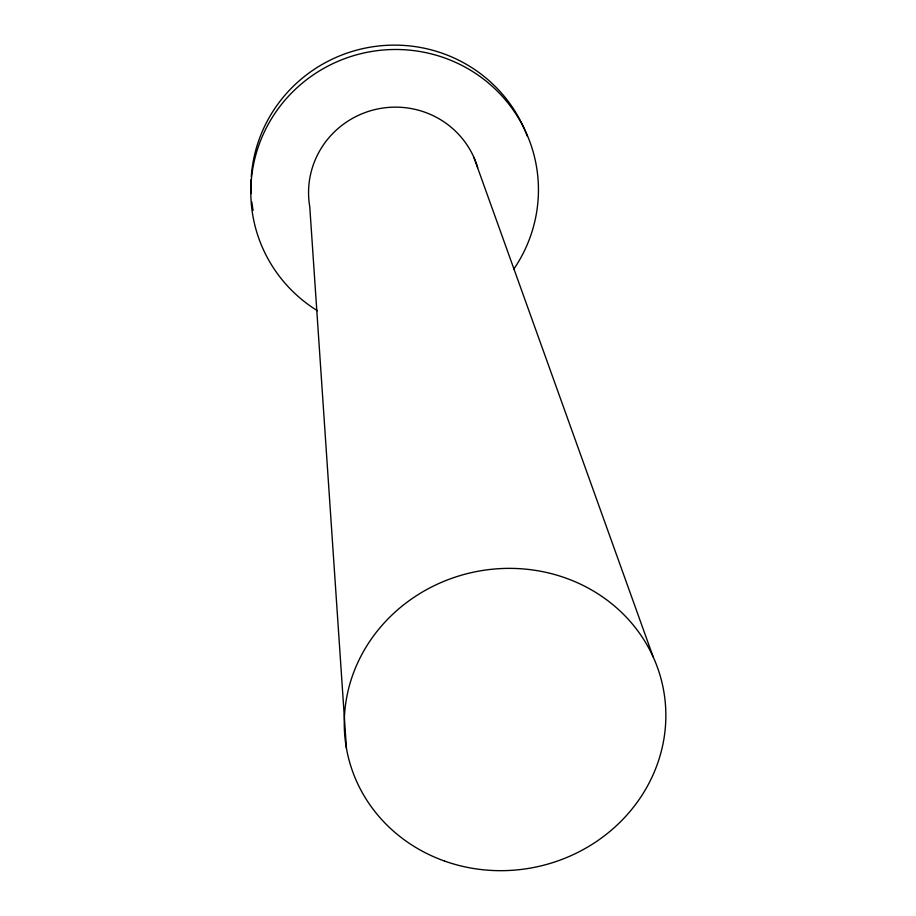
<?xml version="1.0" encoding="UTF-8"?>
<svg xmlns="http://www.w3.org/2000/svg" width="916" height="916" viewBox="0 0 916 916"><rect width="100%" height="100%" fill="white"/><g stroke="black" fill="none" stroke-linecap="round" stroke-linejoin="round"><path stroke-width="1.37" d="M473.824 157.197L653.222 657.035M346.454 748.349L309.768 206.764A86.356 84.753 -11.8 0 1 375.537 109.439A86.356 84.753 -11.8 0 1 477.694 167.605M317.463 310.742A143.938 141.27 -11.8 0 1 273.964 114.809A143.938 141.27 -11.8 0 1 473.996 72.387A143.938 141.27 -11.8 0 1 513.83 269.086M253.068 210.382A142.61 140.045 -11.8 0 1 251.854 202.035M251.144 193.562A142.61 140.045 -11.8 0 1 251.121 179.376M251.293 176.559A142.61 140.045 -11.8 0 1 373.545 46.647A142.61 140.045 -11.8 0 1 527.33 136.278M444.443 861.017A161.227 150.705 -11.8 0 0 664.352 694.832A161.227 150.705 -11.8 0 0 406.395 602.717A161.227 150.705 -11.8 0 0 444.443 861.017"/></g></svg>
